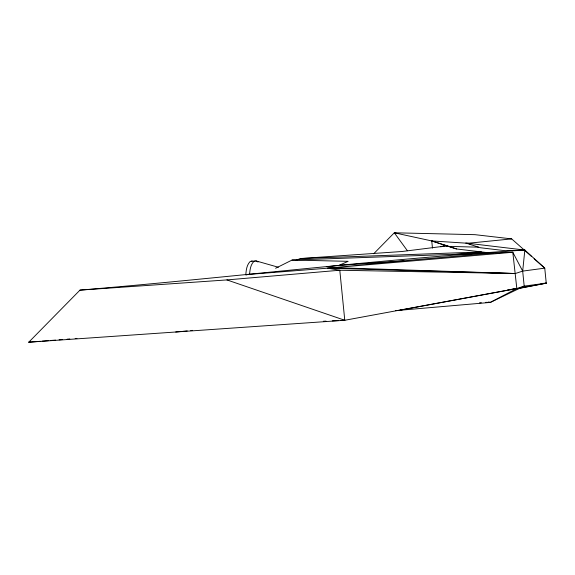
<?xml version="1.0" encoding="UTF-8"?>
<svg xmlns="http://www.w3.org/2000/svg" width="575" height="575" viewBox="0 0 575 575"><rect width="100%" height="100%" fill="white"/><g stroke="black" fill="none" stroke-linecap="round" stroke-linejoin="round"><path stroke-width="0.86" d="M245.791 274.793C246.193 270.157 246.675 264.895 250.19 261.481L252.195 261.014M249.543 274.656C249.945 270.02 250.42 264.759 253.934 261.345L255.94 260.877L278.372 267.26M395.499 310.637L490.288 302.421L524.184 286.113L522.682 271.105L524.838 250.06L465.808 243.031L480.312 247.739L505.713 250.765L524.838 250.06L544.755 268.151L546.25 283.166L517.529 288.751M524.838 250.06C376.23 259.397 228.354 277.79 79.983 290.123L28.75 342.211L344.777 320.268L516.817 288.528L524.184 286.113L546.25 283.166L542.692 283.418M373.692 253.755L394.306 232.789L475.015 234.672L511.664 238.891L531.516 256.45M296.218 260.259L300.279 258.549L402.047 251.498L443.792 246.258L444.957 245.245L456.485 248.953L485.293 252.389L486.881 253.18M485.803 302.587L490.288 302.421L516.817 288.528L512.807 252.26L292.05 260.051L275.583 268.259M326.801 266.793L338.934 265.384L348.148 261.33L292.05 260.051M440.888 246.847L444.957 245.245M534.161 258.786L544.755 268.151L522.682 271.105L515.322 273.52L339.789 270.236L226.924 279.917L79.983 290.123M30.461 341.679L28.75 342.211L40.351 341.291M246.093 275.008L247.803 274.476L334.24 267.655L515.322 273.52L327.728 268.216L339.789 270.236L344.777 320.268L340.314 320.476M518.873 288.276L546.25 283.166M399.963 310.205L516.817 288.528L511.484 289.261M507.933 289.743L509.709 289.498M407.402 250.743L394.306 232.789L431.746 240.932L467.885 243.275L511.664 238.891M455.537 254.459L481.44 251.929L300.279 258.549M175.691 332.012L181.003 331.495M182.778 331.322L187.213 330.891M190.756 330.546L192.532 330.373M468.754 253.848L473.211 253.424M469.222 253.891L485.293 252.389M493.681 252.957L414.043 259.821L327.728 268.216L512.807 252.26L522.682 271.105M42.14 341.155L48.386 340.659M50.176 340.515L55.531 340.091M59.096 339.811L62.668 339.53M67.131 339.178L69.812 338.963M75.167 338.546L76.949 338.402M338.934 265.384L403.93 260.806M323.344 321.26L326.025 321.137M332.278 320.85L338.531 320.562M251.311 261.223L255.063 261.086M479.528 302.809L481.325 302.745M485.796 302.335L490.288 302.421L488.52 302.155M443.792 246.258L478.616 247.185M488.542 302.213L490.288 302.421M467.885 243.275L470.451 244.109M432.465 248.077L431.746 240.932L456.485 248.953M431.746 240.932L448.493 246.38M226.924 279.917L344.777 320.268M255.94 260.877L258.038 262.013"/></g></svg>
